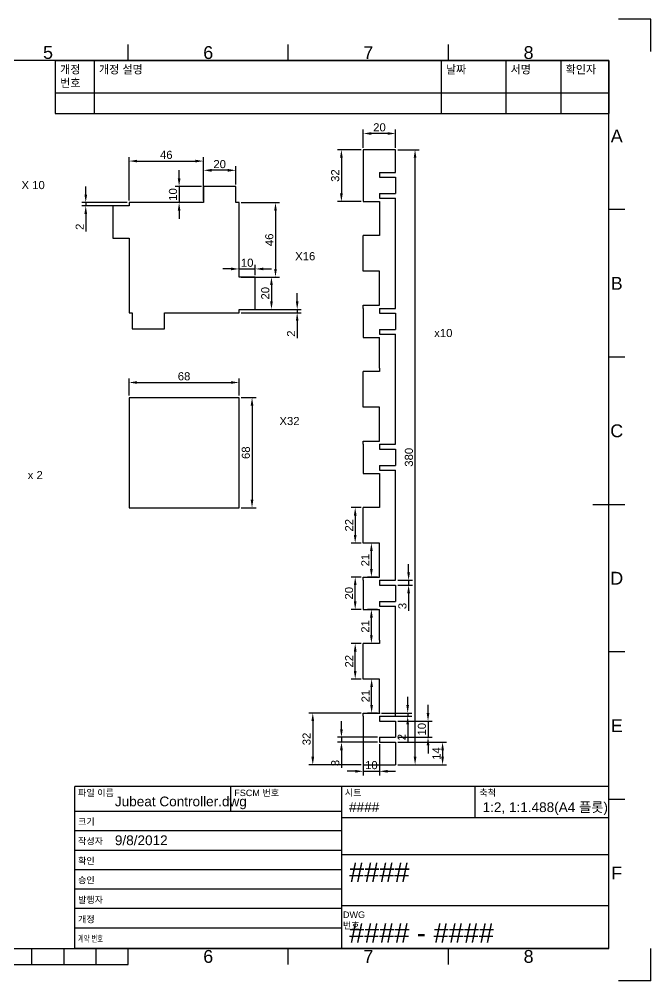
# Paper-space layout 'ISO A3 제목 블록' of a CAD drawing. Header units: millimetres. Extents: x 0 to 420, y 0 to 297.
# Drawn here: x 224.9 to 420, y 0 to 297 of the extents above; entities that cross this region are included whole.
import ezdxf
from ezdxf.enums import TextEntityAlignment as Align

# ---------------------------------------------------------------- set-up
doc = ezdxf.new("R2010")
doc.units = ezdxf.units.MM
doc.layers.add('제목 블록', color=7, linetype='Continuous')
doc.styles.add('ACISOTS', font='arial.ttf', dxfattribs={"height": 1})
doc.styles.add('ISO 적합성', font='arial.ttf')
doc.styles.get("Standard").update_dxf_attribs({"font": 'arial.ttf'})
doc.dimstyles.new('ISO-25', dxfattribs={"dimtxt": 2.5, "dimasz": 2.5, "dimexe": 1.25, "dimexo": 0.625, "dimtad": 1, "dimtxsty": 'Standard', "dimcen": 2.5, "dimadec": 0, "dimazin": 0, "dimtfac": 1, "dimtmove": 0, "dimatfit": 3, "dimfxl": 1, "dimarcsym": 0})

# ---------------------------------------------------------------- blocks, each defined once
blk = doc.blocks.new('*T3')
at = {"layer": '제목 블록', "color": 0, "linetype": 'ByBlock', "lineweight": -2, "transparency": 16777216}
for p, q in [((0, 0), (171, 0)), ((0, 0), (0, -16.32)), ((12, 0), (12, -16.32)), ((119.19, 0), (119.19, -16.32)), ((139.19, 0), (139.19, -16.32)), ((156.21, 0), (156.21, -16.32)), ((171, 0), (171, -16.32)), ((0, -9.98), (171, -9.98)), ((0, -16.32), (171, -16.32))]:
    blk.add_line(p, q, dxfattribs=at)
at = {"layer": '제목 블록', "color": 0, "transparency": 16777216, "char_height": 2.5, "attachment_point": 1, "style": 'ISO 적합성'}
for s, insert, width in [('개정 번호', (1.5, -1.5), 9), ('개정 설명', (13.5, -1.5), 104.1871), ('날짜', (120.69, -1.5), 17), ('서명', (140.69, -1.5), 14.0204), ('확인자', (157.71, -1.5), 11.7925)]:
    blk.add_mtext(s, dxfattribs=dict(at, insert=insert, width=width))
blk = doc.blocks.new('제목 블록')
at = {"layer": '제목 블록'}
for p, q in [((420, 297), (410, 297)), ((420, 287), (420, 297)), ((258.5, 284.23), (258.5, 289.18)), ((308, 284.23), (308, 289.18)), ((357.5, 284.23), (357.5, 289.18)), ((407, 284.23), (11, 284.23)), ((407, 10), (407, 284.23)), ((411.95, 238.19), (407, 238.19)), ((411.95, 192.66), (407, 192.66)), ((402.05, 147.12), (411.95, 147.12)), ((411.95, 101.58), (407, 101.58)), ((407, 60), (242, 60)), ((242, 10), (242, 60)), ((290.14, 60), (290.14, 52.38)), ((324.5, 10), (324.5, 60)), ((365.75, 50.35), (365.75, 60)), ((407, 10), (407, 60)), ((411.95, 56.03), (407, 56.03)), ((242, 52.38), (324.5, 52.38)), ((407, 50.35), (324.5, 50.35)), ((242, 46.38), (324.5, 46.38)), ((242, 40.38), (324.5, 40.38)), ((324.5, 39.01), (407, 39.01)), ((242, 34.38), (324.5, 34.38)), ((242, 28.38), (324.5, 28.38)), ((242, 22.38), (324.5, 22.38)), ((324.5, 23.29), (407, 23.29)), ((242, 16.38), (324.5, 16.38)), ((11, 10), (407, 10)), ((228.8, 5.05), (228.8, 10)), ((238.7, 5.05), (238.7, 10)), ((407, 10), (242, 10)), ((248.6, 5.05), (248.6, 10)), ((258.5, 5.05), (258.5, 10)), ((308, 5.05), (308, 10)), ((357.5, 5.05), (357.5, 10)), ((420, 0), (420, 10)), ((159.5, 5.05), (258.5, 5.05)), ((420, 0), (410, 0))]:
    blk.add_line(p, q, dxfattribs=at)
blk.add_blockref('*T3', (236, 284.23))
at = {"layer": '제목 블록', "style": 'ISO 적합성'}
for s, p in [('5', (233.75, 286.7)), ('6', (283.25, 286.7)), ('7', (332.75, 286.7)), ('8', (382.25, 286.7)), ('A', (409.48, 260.96)), ('B', (409.48, 215.43)), ('C', (409.48, 169.88)), ('D', (409.48, 124.34)), ('E', (409.48, 78.8)), ('F', (409.48, 33.27)), ('6', (283.25, 7.52)), ('7', (332.75, 7.52)), ('8', (382.25, 7.52))]:
    blk.add_text(s, height=3.96, dxfattribs=at).set_placement(p, align=Align.MIDDLE)
at = {"layer": '제목 블록', "lineweight": 25, "style": 'ACISOTS'}
for s, p in [('파일 이름', (243.03, 57.04)), ('FSCM 번호', (291.3, 57.04)), ('시트', (325.45, 57.11)), ('축척', (367.03, 57.11)), ('크기', (243.03, 48.14)), ('작성자', (243.03, 42.14)), ('확인', (243.03, 36.05)), ('승인', (243.03, 30.08)), ('발행자', (243.03, 23.99)), ('개정', (243.03, 17.99))]:
    blk.add_text(s, height=2, dxfattribs=at).set_placement(p)
at = {"layer": '제목 블록', "lineweight": 25, "style": 'ACISOTS', "width": 0.683519}
blk.add_text('계약 번호', height=2, dxfattribs=at).set_placement((243.03, 11.99))
at = {"layer": '제목 블록', "insert": (324.88, 21.41), "char_height": 2, "width": 8.8, "attachment_point": 1, "style": 'ACISOTS'}
blk.add_mtext('DWG 번호', dxfattribs=at)
at = {"layer": '제목 블록', "lineweight": 35, "style": 'ACISOTS'}
for tag, p, height in [('FILE_NAME', (254.41, 53.9), 3), ('FSCM_NO', (293.68, 53.04), 3), ('SHEET', (326.77, 52.11), 3), ('SCALE', (368.02, 52.11), 3), ('SIZE', (254.7, 48.23), 3), ('CHECK_DATE', (254.41, 41.9), 3), ('DESIGN_ACTIVITY', (328.79, 43.14), 3.5), ('CHECK_DATE', (254.7, 36.14), 3), ('CHECKED_BY', (277.96, 36.14), 3), ('SHEETNAME', (326.77, 30.48), 6), ('APPROVAL_DATE', (254.7, 30.17), 3), ('APPROVED_BY', (277.96, 30.17), 3), ('ISSUE_DATE', (254.7, 24.08), 3), ('ISSUED_BY', (277.96, 24.08), 3), ('DRAWING_SUBTITLE', (328.79, 25.44), 3), ('REVISION', (254.7, 18.08), 3), ('SHEETNUMBER-NAME', (326.77, 11.76), 6), ('CONTRACT_NO', (254.7, 12.08), 3.5)]:
    blk.add_attdef(tag, p, '', height=height, dxfattribs=at)
blk = doc.blocks.new('*D32')
at = {"color": 0, "lineweight": -2, "transparency": 16777216}
for p, q in [((258.79, 180.73), (258.79, 186.05)), ((261.29, 184.8), (290.29, 184.8)), ((292.79, 180.73), (292.79, 186.05))]:
    blk.add_line(p, q, dxfattribs=at)
at = {"color": 0, "transparency": 16777216}
for points in [[(261.29, 185.21), (261.29, 184.38), (258.79, 184.8)], [(290.29, 185.21), (290.29, 184.38), (292.79, 184.8)]]:
    blk.add_solid(points, dxfattribs=at)
at = {"layer": 'Defpoints', "color": 0, "transparency": 16777216}
for p in [(292.79, 184.8), (258.79, 180.11), (292.79, 180.11)]:
    blk.add_point(p, dxfattribs=at)
at = {"color": 0, "transparency": 16777216, "insert": (275.79, 186.7), "char_height": 2.5, "attachment_point": 5}
blk.add_mtext('68', dxfattribs=at)
blk = doc.blocks.new('*D33')
at = {"color": 0, "lineweight": -2, "transparency": 16777216}
for p, q in [((293.42, 180.11), (298.04, 180.11)), ((296.79, 177.61), (296.79, 148.61)), ((293.42, 146.11), (298.04, 146.11))]:
    blk.add_line(p, q, dxfattribs=at)
at = {"color": 0, "transparency": 16777216}
for points in [[(296.37, 177.61), (297.21, 177.61), (296.79, 180.11)], [(296.37, 148.61), (297.21, 148.61), (296.79, 146.11)]]:
    blk.add_solid(points, dxfattribs=at)
at = {"layer": 'Defpoints', "color": 0, "transparency": 16777216}
for p in [(292.79, 180.11), (292.79, 146.11), (296.79, 146.11)]:
    blk.add_point(p, dxfattribs=at)
at = {"color": 0, "transparency": 16777216, "insert": (294.89, 163.11), "char_height": 2.5, "attachment_point": 5, "rotation": 90}
blk.add_mtext('68', dxfattribs=at)
blk = doc.blocks.new('*D66')
at = {"color": 0, "lineweight": -2, "transparency": 16777216}
for p, q in [((298.42, 217.36), (304.04, 217.36)), ((302.79, 214.86), (302.79, 209.86)), ((298.42, 207.36), (304.04, 207.36))]:
    blk.add_line(p, q, dxfattribs=at)
at = {"color": 0, "transparency": 16777216}
for points in [[(302.37, 214.86), (303.21, 214.86), (302.79, 217.36)], [(302.37, 209.86), (303.21, 209.86), (302.79, 207.36)]]:
    blk.add_solid(points, dxfattribs=at)
at = {"layer": 'Defpoints', "color": 0, "transparency": 16777216}
for p in [(297.79, 217.36), (297.79, 207.36), (302.79, 207.36)]:
    blk.add_point(p, dxfattribs=at)
at = {"color": 0, "transparency": 16777216, "insert": (300.89, 212.36), "char_height": 2.5, "attachment_point": 5, "rotation": 90}
blk.add_mtext('20', dxfattribs=at)
blk = doc.blocks.new('*D67')
at = {"color": 0, "lineweight": -2, "transparency": 16777216}
for p, q in [((310.74, 209.86), (310.74, 212.36)), ((293.42, 207.36), (311.99, 207.36)), ((293.42, 206.36), (311.99, 206.36)), ((310.74, 207.36), (310.74, 206.36)), ((310.74, 203.86), (310.74, 198.45))]:
    blk.add_line(p, q, dxfattribs=at)
at = {"color": 0, "transparency": 16777216}
for points in [[(310.33, 209.86), (311.16, 209.86), (310.74, 207.36)], [(310.33, 203.86), (311.16, 203.86), (310.74, 206.36)]]:
    blk.add_solid(points, dxfattribs=at)
at = {"layer": 'Defpoints', "color": 0, "transparency": 16777216}
for p in [(292.79, 207.36), (292.79, 206.36), (310.74, 206.36)]:
    blk.add_point(p, dxfattribs=at)
at = {"color": 0, "transparency": 16777216, "insert": (308.86, 199.9), "char_height": 2.5, "attachment_point": 5, "rotation": 90}
blk.add_mtext('2', dxfattribs=at)
blk = doc.blocks.new('*D68')
at = {"color": 0, "lineweight": -2, "transparency": 16777216}
for p, q in [((290.29, 219.87), (287.79, 219.87)), ((292.79, 217.98), (292.79, 221.12)), ((292.79, 219.87), (297.79, 219.87)), ((297.79, 217.98), (297.79, 221.12)), ((300.29, 219.87), (302.79, 219.87))]:
    blk.add_line(p, q, dxfattribs=at)
at = {"color": 0, "transparency": 16777216}
for points in [[(290.29, 220.29), (290.29, 219.45), (292.79, 219.87)], [(300.29, 220.29), (300.29, 219.45), (297.79, 219.87)]]:
    blk.add_solid(points, dxfattribs=at)
at = {"layer": 'Defpoints', "color": 0, "transparency": 16777216}
for p in [(297.79, 219.87), (292.79, 217.36), (297.79, 217.36)]:
    blk.add_point(p, dxfattribs=at)
at = {"color": 0, "transparency": 16777216, "insert": (295.29, 221.77), "char_height": 2.5, "attachment_point": 5}
blk.add_mtext('10', dxfattribs=at)
blk = doc.blocks.new('*D69')
at = {"color": 0, "lineweight": -2, "transparency": 16777216}
for p, q in [((293.42, 240.36), (305.29, 240.36)), ((304.04, 237.86), (304.04, 219.86)), ((293.42, 217.36), (305.29, 217.36))]:
    blk.add_line(p, q, dxfattribs=at)
at = {"color": 0, "transparency": 16777216}
for points in [[(303.62, 237.86), (304.46, 237.86), (304.04, 240.36)], [(303.62, 219.86), (304.46, 219.86), (304.04, 217.36)]]:
    blk.add_solid(points, dxfattribs=at)
at = {"layer": 'Defpoints', "color": 0, "transparency": 16777216}
for p in [(292.79, 240.36), (292.79, 217.36), (304.04, 217.36)]:
    blk.add_point(p, dxfattribs=at)
at = {"color": 0, "transparency": 16777216, "insert": (302.14, 228.86), "char_height": 2.5, "attachment_point": 5, "rotation": 90}
blk.add_mtext('46', dxfattribs=at)
blk = doc.blocks.new('*D83')
at = {"color": 0, "lineweight": -2, "transparency": 16777216}
for p, q in [((331.17, 73.07), (331.17, 63.45)), ((336.17, 73.07), (336.17, 63.45)), ((328.67, 64.7), (326.17, 64.7)), ((331.17, 64.7), (336.17, 64.7)), ((338.67, 64.7), (341.17, 64.7))]:
    blk.add_line(p, q, dxfattribs=at)
at = {"color": 0, "transparency": 16777216}
for points in [[(328.67, 65.12), (328.67, 64.28), (331.17, 64.7)], [(338.67, 65.12), (338.67, 64.28), (336.17, 64.7)]]:
    blk.add_solid(points, dxfattribs=at)
at = {"layer": 'Defpoints', "color": 0, "transparency": 16777216}
for p in [(331.17, 73.7), (336.17, 73.7), (336.17, 64.7)]:
    blk.add_point(p, dxfattribs=at)
at = {"color": 0, "transparency": 16777216, "insert": (333.67, 66.6), "char_height": 2.5, "attachment_point": 5}
blk.add_mtext('10', dxfattribs=at)
blk = doc.blocks.new('*D84')
at = {"color": 0, "lineweight": -2, "transparency": 16777216}
for p, q in [((331.17, 257.32), (331.17, 262.95)), ((338.67, 261.7), (333.67, 261.7)), ((341.17, 257.32), (341.17, 262.95))]:
    blk.add_line(p, q, dxfattribs=at)
at = {"color": 0, "transparency": 16777216}
for points in [[(333.67, 262.12), (333.67, 261.28), (331.17, 261.7)], [(338.67, 262.12), (338.67, 261.28), (341.17, 261.7)]]:
    blk.add_solid(points, dxfattribs=at)
at = {"layer": 'Defpoints', "color": 0, "transparency": 16777216}
for p in [(331.17, 261.7), (331.17, 256.7), (341.17, 256.7)]:
    blk.add_point(p, dxfattribs=at)
at = {"color": 0, "transparency": 16777216, "insert": (336.17, 263.6), "char_height": 2.5, "attachment_point": 5}
blk.add_mtext('20', dxfattribs=at)
blk = doc.blocks.new('*D85')
at = {"color": 0, "lineweight": -2, "transparency": 16777216}
for p, q in [((341.8, 256.7), (348.42, 256.7)), ((347.17, 69.2), (347.17, 254.2)), ((341.8, 66.7), (348.42, 66.7))]:
    blk.add_line(p, q, dxfattribs=at)
at = {"color": 0, "transparency": 16777216}
for points in [[(346.75, 254.2), (347.59, 254.2), (347.17, 256.7)], [(346.75, 69.2), (347.59, 69.2), (347.17, 66.7)]]:
    blk.add_solid(points, dxfattribs=at)
at = {"layer": 'Defpoints', "color": 0, "transparency": 16777216}
for p in [(341.17, 256.7), (347.17, 256.7), (341.17, 66.7)]:
    blk.add_point(p, dxfattribs=at)
at = {"color": 0, "transparency": 16777216, "insert": (345.27, 161.7), "char_height": 2.5, "attachment_point": 5, "rotation": 90}
blk.add_mtext('380', dxfattribs=at)
blk = doc.blocks.new('*D86')
at = {"color": 0, "lineweight": -2, "transparency": 16777216}
for p, q in [((330.55, 104.2), (327.42, 104.2)), ((328.67, 95.7), (328.67, 101.7)), ((330.55, 93.2), (327.42, 93.2))]:
    blk.add_line(p, q, dxfattribs=at)
at = {"color": 0, "transparency": 16777216}
for points in [[(328.25, 101.7), (329.09, 101.7), (328.67, 104.2)], [(328.25, 95.7), (329.09, 95.7), (328.67, 93.2)]]:
    blk.add_solid(points, dxfattribs=at)
at = {"layer": 'Defpoints', "color": 0, "transparency": 16777216}
for p in [(328.67, 104.2), (331.17, 104.2), (331.17, 93.2)]:
    blk.add_point(p, dxfattribs=at)
at = {"color": 0, "transparency": 16777216, "insert": (326.79, 98.7), "char_height": 2.5, "attachment_point": 5, "rotation": 90}
blk.add_mtext('22', dxfattribs=at)
blk = doc.blocks.new('*D89')
at = {"color": 0, "lineweight": -2, "transparency": 16777216}
for p, q in [((335.55, 93.2), (332.49, 93.2)), ((333.74, 85.2), (333.74, 90.7)), ((335.55, 82.7), (332.49, 82.7))]:
    blk.add_line(p, q, dxfattribs=at)
at = {"color": 0, "transparency": 16777216}
for points in [[(333.32, 90.7), (334.16, 90.7), (333.74, 93.2)], [(333.32, 85.2), (334.16, 85.2), (333.74, 82.7)]]:
    blk.add_solid(points, dxfattribs=at)
at = {"layer": 'Defpoints', "color": 0, "transparency": 16777216}
for p in [(333.74, 93.2), (336.17, 93.2), (336.17, 82.7)]:
    blk.add_point(p, dxfattribs=at)
at = {"color": 0, "transparency": 16777216, "insert": (331.86, 87.95), "char_height": 2.5, "attachment_point": 5, "rotation": 90}
blk.add_mtext('21', dxfattribs=at)
blk = doc.blocks.new('*D90')
at = {"color": 0, "lineweight": -2, "transparency": 16777216}
for p, q in [((344.89, 85.2), (344.89, 87.7)), ((336.8, 82.7), (346.14, 82.7)), ((336.8, 81.7), (346.14, 81.7)), ((344.89, 82.7), (344.89, 81.7)), ((344.89, 79.2), (344.89, 73.79))]:
    blk.add_line(p, q, dxfattribs=at)
at = {"color": 0, "transparency": 16777216}
for points in [[(344.47, 85.2), (345.3, 85.2), (344.89, 82.7)], [(344.47, 79.2), (345.3, 79.2), (344.89, 81.7)]]:
    blk.add_solid(points, dxfattribs=at)
at = {"layer": 'Defpoints', "color": 0, "transparency": 16777216}
for p in [(336.17, 82.7), (336.17, 81.7), (344.89, 81.7)]:
    blk.add_point(p, dxfattribs=at)
at = {"color": 0, "transparency": 16777216, "insert": (343.01, 75.25), "char_height": 2.5, "attachment_point": 5, "rotation": 90}
blk.add_mtext('2', dxfattribs=at)
blk = doc.blocks.new('*D91')
at = {"color": 0, "lineweight": -2, "transparency": 16777216}
for p, q in [((351.17, 82.7), (351.17, 85.2)), ((341.8, 80.2), (352.42, 80.2)), ((351.17, 80.2), (351.17, 75.2)), ((341.8, 75.2), (352.42, 75.2)), ((351.17, 72.7), (351.17, 70.2))]:
    blk.add_line(p, q, dxfattribs=at)
at = {"color": 0, "transparency": 16777216}
for points in [[(350.75, 82.7), (351.59, 82.7), (351.17, 80.2)], [(350.75, 72.7), (351.59, 72.7), (351.17, 75.2)]]:
    blk.add_solid(points, dxfattribs=at)
at = {"layer": 'Defpoints', "color": 0, "transparency": 16777216}
for p in [(341.17, 80.2), (341.17, 75.2), (351.17, 75.2)]:
    blk.add_point(p, dxfattribs=at)
at = {"color": 0, "transparency": 16777216, "insert": (349.27, 77.7), "char_height": 2.5, "attachment_point": 5, "rotation": 90}
blk.add_mtext('10', dxfattribs=at)
blk = doc.blocks.new('*D92')
at = {"color": 0, "lineweight": -2, "transparency": 16777216}
for p, q in [((341.8, 73.7), (356.92, 73.7)), ((355.67, 71.2), (355.67, 69.2)), ((341.8, 66.7), (356.92, 66.7))]:
    blk.add_line(p, q, dxfattribs=at)
at = {"color": 0, "transparency": 16777216}
for points in [[(355.25, 71.2), (356.09, 71.2), (355.67, 73.7)], [(355.25, 69.2), (356.09, 69.2), (355.67, 66.7)]]:
    blk.add_solid(points, dxfattribs=at)
at = {"layer": 'Defpoints', "color": 0, "transparency": 16777216}
for p in [(341.17, 73.7), (341.17, 66.7), (355.67, 66.7)]:
    blk.add_point(p, dxfattribs=at)
at = {"color": 0, "transparency": 16777216, "insert": (353.79, 70.2), "char_height": 2.5, "attachment_point": 5, "rotation": 90}
blk.add_mtext('14', dxfattribs=at)
blk = doc.blocks.new('*D93')
at = {"color": 0, "lineweight": -2, "transparency": 16777216}
for p, q in [((324.42, 77.7), (324.42, 80.2)), ((335.55, 75.2), (323.17, 75.2)), ((324.42, 75.2), (324.42, 73.7)), ((335.55, 73.7), (323.17, 73.7)), ((324.42, 71.2), (324.42, 65.81))]:
    blk.add_line(p, q, dxfattribs=at)
at = {"color": 0, "transparency": 16777216}
for points in [[(324, 77.7), (324.84, 77.7), (324.42, 75.2)], [(324, 71.2), (324.84, 71.2), (324.42, 73.7)]]:
    blk.add_solid(points, dxfattribs=at)
at = {"layer": 'Defpoints', "color": 0, "transparency": 16777216}
for p in [(336.17, 75.2), (324.42, 73.7), (336.17, 73.7)]:
    blk.add_point(p, dxfattribs=at)
at = {"color": 0, "transparency": 16777216, "insert": (322.52, 67.25), "char_height": 2.5, "attachment_point": 5, "rotation": 90}
blk.add_mtext('3', dxfattribs=at)
blk = doc.blocks.new('*D101')
at = {"color": 0, "lineweight": -2, "transparency": 16777216}
for p, q in [((335.55, 114.7), (332.42, 114.7)), ((333.67, 106.7), (333.67, 112.2)), ((335.55, 104.2), (332.42, 104.2))]:
    blk.add_line(p, q, dxfattribs=at)
at = {"color": 0, "transparency": 16777216}
for points in [[(333.25, 112.2), (334.09, 112.2), (333.67, 114.7)], [(333.25, 106.7), (334.09, 106.7), (333.67, 104.2)]]:
    blk.add_solid(points, dxfattribs=at)
at = {"layer": 'Defpoints', "color": 0, "transparency": 16777216}
for p in [(333.67, 114.7), (336.17, 114.7), (336.17, 104.2)]:
    blk.add_point(p, dxfattribs=at)
at = {"color": 0, "transparency": 16777216, "insert": (331.79, 109.45), "char_height": 2.5, "attachment_point": 5, "rotation": 90}
blk.add_mtext('21', dxfattribs=at)
blk = doc.blocks.new('*D102')
at = {"color": 0, "lineweight": -2, "transparency": 16777216}
for p, q in [((330.55, 124.7), (327.42, 124.7)), ((328.67, 117.2), (328.67, 122.2)), ((330.55, 114.7), (327.42, 114.7))]:
    blk.add_line(p, q, dxfattribs=at)
at = {"color": 0, "transparency": 16777216}
for points in [[(328.25, 122.2), (329.09, 122.2), (328.67, 124.7)], [(328.25, 117.2), (329.09, 117.2), (328.67, 114.7)]]:
    blk.add_solid(points, dxfattribs=at)
at = {"layer": 'Defpoints', "color": 0, "transparency": 16777216}
for p in [(328.67, 124.7), (331.17, 124.7), (331.17, 114.7)]:
    blk.add_point(p, dxfattribs=at)
at = {"color": 0, "transparency": 16777216, "insert": (326.77, 119.7), "char_height": 2.5, "attachment_point": 5, "rotation": 90}
blk.add_mtext('20', dxfattribs=at)
blk = doc.blocks.new('*D103')
at = {"color": 0, "lineweight": -2, "transparency": 16777216}
for p, q in [((335.55, 135.2), (332.42, 135.2)), ((333.67, 127.2), (333.67, 132.7)), ((335.55, 124.7), (332.42, 124.7))]:
    blk.add_line(p, q, dxfattribs=at)
at = {"color": 0, "transparency": 16777216}
for points in [[(333.25, 132.7), (334.09, 132.7), (333.67, 135.2)], [(333.25, 127.2), (334.09, 127.2), (333.67, 124.7)]]:
    blk.add_solid(points, dxfattribs=at)
at = {"layer": 'Defpoints', "color": 0, "transparency": 16777216}
for p in [(333.67, 135.2), (336.17, 135.2), (336.17, 124.7)]:
    blk.add_point(p, dxfattribs=at)
at = {"color": 0, "transparency": 16777216, "insert": (331.79, 129.95), "char_height": 2.5, "attachment_point": 5, "rotation": 90}
blk.add_mtext('21', dxfattribs=at)
blk = doc.blocks.new('*D104')
at = {"color": 0, "lineweight": -2, "transparency": 16777216}
for p, q in [((330.55, 146.2), (327.42, 146.2)), ((328.67, 143.7), (328.67, 137.7)), ((330.55, 135.2), (327.42, 135.2))]:
    blk.add_line(p, q, dxfattribs=at)
at = {"color": 0, "transparency": 16777216}
for points in [[(328.25, 143.7), (329.09, 143.7), (328.67, 146.2)], [(328.25, 137.7), (329.09, 137.7), (328.67, 135.2)]]:
    blk.add_solid(points, dxfattribs=at)
at = {"layer": 'Defpoints', "color": 0, "transparency": 16777216}
for p in [(331.17, 146.2), (328.67, 135.2), (331.17, 135.2)]:
    blk.add_point(p, dxfattribs=at)
at = {"color": 0, "transparency": 16777216, "insert": (326.79, 140.7), "char_height": 2.5, "attachment_point": 5, "rotation": 90}
blk.add_mtext('22', dxfattribs=at)
blk = doc.blocks.new('*D105')
at = {"color": 0, "lineweight": -2, "transparency": 16777216}
for p, q in [((330.55, 82.7), (314.31, 82.7)), ((315.56, 80.2), (315.56, 69.2)), ((330.55, 66.7), (314.31, 66.7))]:
    blk.add_line(p, q, dxfattribs=at)
at = {"color": 0, "transparency": 16777216}
for points in [[(315.14, 80.2), (315.98, 80.2), (315.56, 82.7)], [(315.14, 69.2), (315.98, 69.2), (315.56, 66.7)]]:
    blk.add_solid(points, dxfattribs=at)
at = {"layer": 'Defpoints', "color": 0, "transparency": 16777216}
for p in [(331.17, 82.7), (315.56, 66.7), (331.17, 66.7)]:
    blk.add_point(p, dxfattribs=at)
at = {"color": 0, "transparency": 16777216, "insert": (313.66, 74.7), "char_height": 2.5, "attachment_point": 5, "rotation": 90}
blk.add_mtext('32', dxfattribs=at)
blk = doc.blocks.new('*D106')
at = {"color": 0, "lineweight": -2, "transparency": 16777216}
for p, q in [((330.55, 256.7), (323.15, 256.7)), ((324.4, 254.2), (324.4, 243.2)), ((330.55, 240.7), (323.15, 240.7))]:
    blk.add_line(p, q, dxfattribs=at)
at = {"color": 0, "transparency": 16777216}
for points in [[(323.98, 254.2), (324.82, 254.2), (324.4, 256.7)], [(323.98, 243.2), (324.82, 243.2), (324.4, 240.7)]]:
    blk.add_solid(points, dxfattribs=at)
at = {"layer": 'Defpoints', "color": 0, "transparency": 16777216}
for p in [(331.17, 256.7), (324.4, 240.7), (331.17, 240.7)]:
    blk.add_point(p, dxfattribs=at)
at = {"color": 0, "transparency": 16777216, "insert": (322.5, 248.7), "char_height": 2.5, "attachment_point": 5, "rotation": 90}
blk.add_mtext('32', dxfattribs=at)
blk = doc.blocks.new('*D107')
at = {"color": 0, "lineweight": -2, "transparency": 16777216}
for p, q in [((245.41, 242.86), (245.41, 245.36)), ((258.17, 240.36), (244.16, 240.36)), ((258.17, 239.36), (244.16, 239.36)), ((245.41, 240.36), (245.41, 239.36)), ((245.41, 236.86), (245.41, 231.45))]:
    blk.add_line(p, q, dxfattribs=at)
at = {"color": 0, "transparency": 16777216}
for points in [[(245, 242.86), (245.83, 242.86), (245.41, 240.36)], [(245, 236.86), (245.83, 236.86), (245.41, 239.36)]]:
    blk.add_solid(points, dxfattribs=at)
at = {"layer": 'Defpoints', "color": 0, "transparency": 16777216}
for p in [(245.41, 239.36), (258.79, 240.36), (258.79, 239.36)]:
    blk.add_point(p, dxfattribs=at)
at = {"color": 0, "transparency": 16777216, "insert": (243.53, 232.9), "char_height": 2.5, "attachment_point": 5, "rotation": 90}
blk.add_mtext('2', dxfattribs=at)
blk = doc.blocks.new('*D108')
at = {"color": 0, "lineweight": -2, "transparency": 16777216}
for p, q in [((258.79, 240.98), (258.79, 254.44)), ((261.29, 253.19), (279.29, 253.19)), ((281.79, 240.98), (281.79, 254.44))]:
    blk.add_line(p, q, dxfattribs=at)
at = {"color": 0, "transparency": 16777216}
for points in [[(261.29, 253.6), (261.29, 252.77), (258.79, 253.19)], [(279.29, 253.6), (279.29, 252.77), (281.79, 253.19)]]:
    blk.add_solid(points, dxfattribs=at)
at = {"layer": 'Defpoints', "color": 0, "transparency": 16777216}
for p in [(281.79, 253.19), (258.79, 240.36), (281.79, 240.36)]:
    blk.add_point(p, dxfattribs=at)
at = {"color": 0, "transparency": 16777216, "insert": (270.29, 255.09), "char_height": 2.5, "attachment_point": 5}
blk.add_mtext('46', dxfattribs=at)
blk = doc.blocks.new('*D109')
at = {"color": 0, "lineweight": -2, "transparency": 16777216}
for p, q in [((281.79, 245.98), (281.79, 251.58)), ((289.29, 250.33), (284.29, 250.33)), ((291.79, 245.98), (291.79, 251.58))]:
    blk.add_line(p, q, dxfattribs=at)
at = {"color": 0, "transparency": 16777216}
for points in [[(284.29, 250.75), (284.29, 249.91), (281.79, 250.33)], [(289.29, 250.75), (289.29, 249.91), (291.79, 250.33)]]:
    blk.add_solid(points, dxfattribs=at)
at = {"layer": 'Defpoints', "color": 0, "transparency": 16777216}
for p in [(281.79, 250.33), (281.79, 245.36), (291.79, 245.36)]:
    blk.add_point(p, dxfattribs=at)
at = {"color": 0, "transparency": 16777216, "insert": (286.79, 252.23), "char_height": 2.5, "attachment_point": 5}
blk.add_mtext('20', dxfattribs=at)
blk = doc.blocks.new('*D110')
at = {"color": 0, "lineweight": -2, "transparency": 16777216}
for p, q in [((274.26, 247.86), (274.26, 250.36)), ((281.17, 245.36), (273.01, 245.36)), ((274.26, 245.36), (274.26, 240.36)), ((281.17, 240.36), (273.01, 240.36)), ((274.26, 237.86), (274.26, 235.36))]:
    blk.add_line(p, q, dxfattribs=at)
at = {"color": 0, "transparency": 16777216}
for points in [[(273.85, 247.86), (274.68, 247.86), (274.26, 245.36)], [(273.85, 237.86), (274.68, 237.86), (274.26, 240.36)]]:
    blk.add_solid(points, dxfattribs=at)
at = {"layer": 'Defpoints', "color": 0, "transparency": 16777216}
for p in [(281.79, 245.36), (274.26, 240.36), (281.79, 240.36)]:
    blk.add_point(p, dxfattribs=at)
at = {"color": 0, "transparency": 16777216, "insert": (272.36, 242.86), "char_height": 2.5, "attachment_point": 5, "rotation": 90}
blk.add_mtext('10', dxfattribs=at)
blk = doc.blocks.new('*D111')
at = {"color": 0, "lineweight": -2, "transparency": 16777216}
for p, q in [((345.17, 126.2), (345.17, 128.7)), ((341.8, 123.7), (346.42, 123.7)), ((341.8, 122.2), (346.42, 122.2)), ((345.17, 123.7), (345.17, 122.2)), ((345.17, 119.7), (345.17, 114.31))]:
    blk.add_line(p, q, dxfattribs=at)
at = {"color": 0, "transparency": 16777216}
for points in [[(344.75, 126.2), (345.59, 126.2), (345.17, 123.7)], [(344.75, 119.7), (345.59, 119.7), (345.17, 122.2)]]:
    blk.add_solid(points, dxfattribs=at)
at = {"layer": 'Defpoints', "color": 0, "transparency": 16777216}
for p in [(341.17, 123.7), (341.17, 122.2), (345.17, 122.2)]:
    blk.add_point(p, dxfattribs=at)
at = {"color": 0, "transparency": 16777216, "insert": (343.27, 115.75), "char_height": 2.5, "attachment_point": 5, "rotation": 90}
blk.add_mtext('3', dxfattribs=at)

psp = doc.layouts.new('ISO A3 제목 블록')

# ---------------------------------------------------------------- linework, layer by layer
for p, q in [((341.17, 256.698), (331.17, 256.698)), ((331.17, 256.698), (331.17, 249.698)), ((341.17, 249.698), (341.17, 256.698)), ((331.17, 249.698), (331.17, 248.198)), ((336.17, 249.698), (336.17, 248.198)), ((336.17, 249.698), (341.17, 249.698)), ((331.17, 248.198), (331.17, 243.198)), ((336.17, 248.198), (341.17, 248.198)), ((341.17, 248.198), (341.17, 243.198)), ((291.792, 245.356), (281.792, 245.356)), ((281.792, 245.356), (281.792, 240.356)), ((291.792, 240.356), (291.792, 245.356)), ((331.17, 243.198), (331.17, 241.698)), ((331.17, 241.698), (331.17, 240.698)), ((331.17, 240.698), (336.17, 240.698)), ((336.17, 243.198), (336.17, 241.698)), ((336.17, 243.198), (341.17, 243.198)), ((336.17, 241.698), (341.17, 241.698)), ((336.17, 240.698), (336.17, 231.198)), ((341.17, 207.698), (341.17, 241.698)), ((258.792, 239.356), (253.792, 239.356)), ((253.792, 239.356), (253.792, 229.356)), ((281.792, 240.356), (258.792, 240.356)), ((258.792, 240.356), (258.792, 239.356)), ((292.792, 240.356), (291.792, 240.356)), ((292.792, 217.356), (292.792, 240.356)), ((253.792, 229.356), (258.792, 229.356)), ((258.792, 229.356), (258.792, 206.356)), ((336.17, 230.198), (331.17, 230.198)), ((331.17, 219.198), (331.17, 230.198)), ((336.17, 231.198), (336.17, 230.198)), ((297.792, 217.356), (292.792, 217.356)), ((297.792, 207.356), (297.792, 217.356)), ((336.17, 219.198), (331.17, 219.198)), ((336.17, 218.198), (336.17, 219.198)), ((336.17, 208.698), (336.17, 218.198)), ((331.17, 207.698), (331.17, 208.698)), ((331.17, 208.698), (336.17, 208.698)), ((258.792, 206.356), (259.792, 206.356)), ((259.792, 206.356), (259.792, 201.356)), ((269.792, 201.356), (269.792, 206.356)), ((269.792, 206.356), (292.792, 206.356)), ((292.792, 206.356), (292.792, 207.356)), ((292.792, 207.356), (297.792, 207.356)), ((331.17, 207.698), (331.17, 206.198)), ((331.17, 206.198), (331.17, 201.198)), ((336.17, 207.698), (336.17, 206.198)), ((336.17, 207.698), (341.17, 207.698)), ((336.17, 206.198), (341.17, 206.198)), ((341.17, 206.198), (341.17, 201.198)), ((259.792, 201.356), (269.792, 201.356)), ((331.17, 201.198), (331.17, 199.698)), ((331.17, 199.698), (331.17, 198.698)), ((336.17, 201.198), (336.17, 199.698)), ((336.17, 201.198), (341.17, 201.198)), ((336.17, 199.698), (341.17, 199.698)), ((341.17, 165.698), (341.17, 199.698)), ((331.17, 198.698), (336.17, 198.698)), ((336.17, 189.198), (336.17, 198.698)), ((336.17, 188.198), (331.17, 188.198)), ((331.17, 177.198), (331.17, 188.198)), ((336.17, 189.198), (336.17, 188.198)), ((336.17, 177.198), (331.17, 177.198)), ((336.17, 176.198), (336.17, 177.198)), ((336.17, 166.698), (336.17, 176.198)), ((331.17, 165.698), (331.17, 166.698)), ((331.17, 166.698), (336.17, 166.698)), ((331.17, 165.698), (331.17, 164.198)), ((331.17, 164.198), (331.17, 159.198)), ((336.17, 165.698), (336.17, 164.198)), ((336.17, 165.698), (341.17, 165.698)), ((336.17, 164.198), (341.17, 164.198)), ((341.17, 164.198), (341.17, 159.198)), ((331.17, 159.198), (331.17, 157.698)), ((331.17, 157.698), (331.17, 156.698)), ((336.17, 159.198), (336.17, 157.698)), ((336.17, 159.198), (341.17, 159.198)), ((336.17, 157.698), (341.17, 157.698)), ((341.17, 123.698), (341.17, 157.698)), ((331.17, 156.698), (336.17, 156.698)), ((336.17, 156.698), (336.17, 147.198)), ((336.17, 146.198), (331.17, 146.198)), ((331.17, 135.198), (331.17, 146.198)), ((336.17, 147.198), (336.17, 146.198)), ((336.17, 135.198), (331.17, 135.198)), ((336.17, 134.198), (336.17, 135.198)), ((336.17, 124.698), (336.17, 134.198)), ((331.17, 123.698), (331.17, 124.698)), ((331.17, 124.698), (336.17, 124.698)), ((331.17, 123.698), (331.17, 122.198)), ((331.17, 122.198), (331.17, 117.198)), ((336.17, 123.698), (336.17, 122.198)), ((336.17, 123.698), (341.17, 123.698)), ((336.17, 122.198), (341.17, 122.198)), ((341.17, 122.198), (341.17, 117.198)), ((331.17, 117.198), (331.17, 115.698)), ((336.17, 117.198), (336.17, 115.698)), ((336.17, 117.198), (341.17, 117.198)), ((331.17, 115.698), (331.17, 114.698)), ((331.17, 114.698), (336.17, 114.698)), ((336.17, 115.698), (341.17, 115.698)), ((336.17, 105.198), (336.17, 114.698)), ((341.17, 81.698), (341.17, 115.698)), ((336.17, 104.198), (331.17, 104.198)), ((331.17, 93.198), (331.17, 104.198)), ((336.17, 105.198), (336.17, 104.198)), ((336.17, 93.198), (331.17, 93.198)), ((336.17, 92.198), (336.17, 93.198)), ((336.17, 82.698), (336.17, 92.198)), ((331.17, 81.698), (331.17, 82.698)), ((331.17, 82.698), (336.17, 82.698)), ((331.17, 81.698), (331.17, 80.198)), ((331.17, 80.198), (331.17, 75.198)), ((336.17, 81.698), (336.17, 80.198)), ((336.17, 81.698), (341.17, 81.698)), ((336.17, 80.198), (341.17, 80.198)), ((341.17, 80.198), (341.17, 75.198)), ((331.17, 75.198), (331.17, 73.698)), ((336.17, 75.198), (336.17, 73.698)), ((336.17, 75.198), (341.17, 75.198)), ((331.17, 73.698), (331.17, 66.698)), ((336.17, 73.698), (341.17, 73.698)), ((341.17, 73.698), (341.17, 66.698)), ((331.17, 66.698), (341.17, 66.698))]:
    psp.add_line(p, q)
psp.add_lwpolyline([(258.792, 146.106), (292.792, 146.106), (292.792, 180.106), (258.792, 180.106)], close=True)
psp.add_point((336.17, 82.698))

# ---------------------------------------------------------------- block references
ref = psp.add_blockref('제목 블록', (0, 0))
ref.add_attrib('SHEETNAME', '####', (326.775, 30.475), dxfattribs={"layer": '제목 블록', "lineweight": 35, "height": 6, "style": 'ACISOTS'})
ref.add_attrib('SHEETNUMBER-NAME', '#### - ####', (326.775, 11.765), dxfattribs={"layer": '제목 블록', "lineweight": 35, "height": 6, "style": 'ACISOTS'})
ref.add_attrib('SCALE', '1:2, 1:1.488(A4 플롯)', (368.025, 52.113), dxfattribs={"layer": '제목 블록', "lineweight": 35, "height": 3, "style": 'ACISOTS'})
ref.add_attrib('SHEET', '####', (326.775, 52.113), dxfattribs={"layer": '제목 블록', "lineweight": 35, "height": 3, "style": 'ACISOTS'})
ref.add_attrib('FILE_NAME', 'Jubeat Controller.dwg', (254.412, 53.895), dxfattribs={"layer": '제목 블록', "lineweight": 35, "height": 3, "style": 'ACISOTS'})
ref.add_attrib('CHECK_DATE', '9/8/2012', (254.412, 41.895), dxfattribs={"layer": '제목 블록', "lineweight": 35, "height": 3, "style": 'ACISOTS'})

# ---------------------------------------------------------------- texts
at = {"char_height": 2.5, "attachment_point": 1, "style": 'ISO 적합성'}
for s, width, insert in [('X 10', 15.74214, (225.552, 247.027)), ('X16', 9.56875, (310.119, 225.054)), ('x10', 9.161, (353.08, 201.329)), ('X32', 6.79073, (305.262, 174.144)), ('x 2', 8.64275, (227.477, 157.451))]:
    psp.add_mtext_dynamic_manual_height_columns(s, width=width, gutter_width=12.5, heights=[0], dxfattribs=dict(at, insert=insert))

# ---------------------------------------------------------------- dimensions: what is measured, and where the dimension line sits
for base, p1, p2, angle, text, picture, middle in [((331.17, 261.698), (341.17, 256.698), (331.17, 256.698), 180, '20', '*D84', (336.17, 263.6)), ((324.4, 240.698), (331.17, 256.698), (331.17, 240.698), 90, '32', '*D106', (322.498, 248.698)), ((347.17, 256.698), (341.17, 66.698), (341.17, 256.698), 90, '380', '*D85', (345.268, 161.698)), ((245.412, 239.356), (258.792, 240.356), (258.792, 239.356), 90, '2', '*D107', (243.532, 232.904)), ((304.042, 217.356), (292.792, 240.356), (292.792, 217.356), 90, '46', '*D69', (302.14, 228.856)), ((302.792, 207.356), (297.792, 217.356), (297.792, 207.356), 90, '20', '*D66', (300.89, 212.356)), ((310.742, 206.356), (292.792, 207.356), (292.792, 206.356), 90, '2', '*D67', (308.862, 199.904)), ((296.792, 146.106), (292.792, 180.106), (292.792, 146.106), 90, '68', '*D33', (294.89, 163.106)), ((328.67, 135.198), (331.17, 146.198), (331.17, 135.198), 90, '22', '*D104', (326.79, 140.698)), ((333.67, 135.198), (336.17, 124.698), (336.17, 135.198), 90, '21', '*D103', (331.79, 129.948)), ((345.168, 122.198), (341.17, 123.698), (341.17, 122.198), 90, '3', '*D111', (343.266, 115.755)), ((328.67, 124.698), (331.17, 114.698), (331.17, 124.698), 90, '20', '*D102', (326.769, 119.698)), ((333.67, 114.698), (336.17, 104.198), (336.17, 114.698), 90, '21', '*D101', (331.79, 109.448)), ((328.67, 104.198), (331.17, 93.198), (331.17, 104.198), 90, '22', '*D86', (326.79, 98.698)), ((333.738, 93.198), (336.17, 82.698), (336.17, 93.198), 90, '21', '*D89', (331.858, 87.948)), ((344.886, 81.698), (336.17, 82.698), (336.17, 81.698), 90, '2', '*D90', (343.006, 75.245)), ((351.17, 75.198), (341.17, 80.198), (341.17, 75.198), 90, '10', '*D91', (349.269, 77.698)), ((315.559, 66.698), (331.17, 82.698), (331.17, 66.698), 90, '32', '*D105', (313.657, 74.698)), ((324.421, 73.698), (336.17, 75.198), (336.17, 73.698), 90, '3', '*D93', (322.519, 67.255)), ((336.17, 64.698), (331.17, 73.698), (336.17, 73.698), 180, '10', '*D83', (333.67, 66.6)), ((355.67, 66.698), (341.17, 73.698), (341.17, 66.698), 90, '14', '*D92', (353.79, 70.198))]:
    dim = psp.add_linear_dim(base=base, p1=p1, p2=p2, angle=angle, text=text, dimstyle='ISO-25')
    dim.commit()
    dim.dimension.update_dxf_attribs({"geometry": picture, "text_midpoint": middle})
for base, p1, p2, text, picture, middle in [((281.792, 253.188), (258.792, 240.356), (281.792, 240.356), '46', '*D108', (270.292, 255.09)), ((297.792, 219.869), (292.792, 217.356), (297.792, 217.356), '10', '*D68', (295.292, 221.77)), ((292.792, 184.797), (258.792, 180.106), (292.792, 180.106), '68', '*D32', (275.792, 186.699))]:
    dim = psp.add_linear_dim(base=base, p1=p1, p2=p2, text=text, dimstyle='ISO-25')
    dim.commit()
    dim.dimension.update_dxf_attribs({"geometry": picture, "text_midpoint": middle})
dim = psp.add_linear_dim(base=(281.792, 250.328), p1=(291.792, 245.356), p2=(281.792, 245.356), text='20', dimstyle='ISO-25')
dim.commit()
dim.dimension.update_dxf_attribs({"geometry": '*D109', "text_midpoint": (286.792, 250.328), "dimtype": 160})
dim = psp.add_linear_dim(base=(274.262, 240.356), p1=(281.792, 245.356), p2=(281.792, 240.356), angle=90, text='10', dimstyle='ISO-25')
dim.commit()
dim.dimension.update_dxf_attribs({"geometry": '*D110', "text_midpoint": (274.262, 242.856), "dimtype": 160})

doc.saveas('drawing.dxf')
